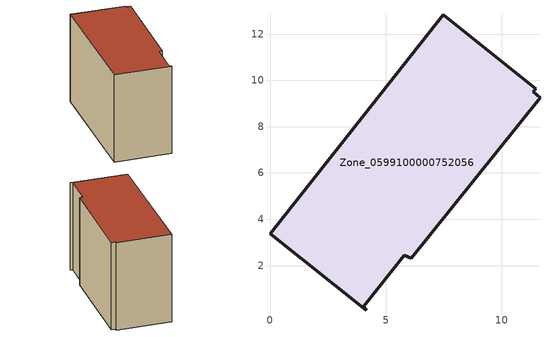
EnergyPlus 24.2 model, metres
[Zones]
Zone_0599100000752056
 floor ground (C_G): 11.66,9.25 6.09,2.31 5.79,2.45 4.05,0.24 4.15,0.07 0,3.38 7.48,12.84 11.48,9.64 11.36,9.5 z0.42
 wall outside (C_F): 0,3.38 4.15,0.07 4.05,0.24 5.79,2.45 6.09,2.31 11.66,9.25 11.36,9.5 11.48,9.64 7.48,12.84 0,3.38 z0.42:9.06
 roof outside (C_R): 6.09,2.31 11.66,9.25 11.36,9.5 11.48,9.64 7.48,12.84 0,3.38 4.15,0.07 4.05,0.24 5.79,2.45 z9.06
[BUILDING]
Pand.0599100000752056: North Axis=0; Terrain=City; Loads Convergence Tolerance Value=0.04; Temperature Convergence Tolerance Value=0.4; Solar Distribution=FullExterior; Maximum Number of Warmup Days=25; Minimum Number of Warmup Days=1
[Site:Location]
Rotterdam.The.Hague.AP_ZH_NLD Design_Conditions: Latitude=51.96; Longitude=4.45; Time Zone=1; Elevation=-4.5
[SITE:GROUNDTEMPERATURE:BUILDINGSURFACE]
18, 18, 18, 18, 18, 18, 18, 18, 18, 18, 18, 18
[MATERIAL] Thermal Absorptance=0.9; Solar Absorptance=0.7; Visible Absorptance=0.7
Name | Roughness | Thickness | Conductivity | Density | Specific Heat
G.TI.2006-2014 | MediumSmooth | 0.15 | 0.06 | 540 | 1210
F.TI.2006-2014 | Rough | 0.3 | 0.12 | 1920 | 840
R.TI.2006-2014 | MediumRough | 0.2 | 0.08 | 1500 | 1000
[CONSTRUCTION]
C_G: G.TI.2006-2014
C_F: F.TI.2006-2014
C_R: R.TI.2006-2014
[ZONE]
Zone_0599100000752056: Type=1; Multiplier=1; Ceiling Height=Autocalculate; Volume=Autocalculate; Floor Area=autocalculate; Part of Total Floor Area=Yes
[ZONEINFILTRATION:DESIGNFLOWRATE]
Infil_Zone_0599100000752056: Zone or ZoneList or Space or SpaceList=Zone_0599100000752056; Schedule=AlwaysOn; Design Flow Rate Calculation Method=Flow/Area; Flow Rate per Floor Area=0.0015; Constant Term Coefficient=1; Temperature Term Coefficient=0; Velocity Term Coefficient=0; Velocity Squared Term Coefficient=0
[HVACTEMPLATE:ZONE:IDEALLOADSAIRSYSTEM]
Zone_0599100000752056: Maximum Heating Supply Air Temperature=50; Minimum Cooling Supply Air Temperature=13; Maximum Heating Supply Air Humidity Ratio=0.0156; Minimum Cooling Supply Air Humidity Ratio=0.0077; Heating Limit=NoLimit; Cooling Limit=NoLimit; Dehumidification Control Type=ConstantSensibleHeatRatio; Cooling Sensible Heat Ratio=0.7; Dehumidification Setpoint=60; Humidification Control Type=None; Humidification Setpoint=30; Outdoor Air Method=None; Outdoor Air Flow Rate per Person=0.00944; Outdoor Air Flow Rate per Zone Floor Area=0; Outdoor Air Flow Rate per Zone=0; Demand Controlled Ventilation Type=None; Outdoor Air Economizer Type=NoEconomizer; Heat Recovery Type=None; Sensible Heat Recovery Effectiveness=0.7; Latent Heat Recovery Effectiveness=0.65
[ZONECONTROL:THERMOSTAT]
ThermostatControl_Zone_0599100000752056: Zone or ZoneList=Zone_0599100000752056; Control Type Schedule=DualSetpointControlType; Control 1=Thermostat_Zone_0599100000752056; Temperature Difference Between Cutout And Setpoint=0
[THERMOSTATSETPOINT:DUALSETPOINT]
Thermostat_Zone_0599100000752056: Heating Setpoint Temperature Schedule=HeatingSetpoint_Zone_0599100000752056; Cooling Setpoint Temperature Schedule=CoolingSetpoint_Zone_0599100000752056
[SCHEDULE:COMPACT]
HeatingSetpoint_Zone_0599100000752056: Through: 12/31, For: AllDays, Until: 24:00, 21
CoolingSetpoint_Zone_0599100000752056: Through: 12/31, For: AllDays, Until: 24:00, 24
DualSetpointControlType: Through: 12/31, For: AllDays, Until: 24:00, 4
AlwaysOn: Through: 12/31, For: AllDays, Until: 24:00, 1
